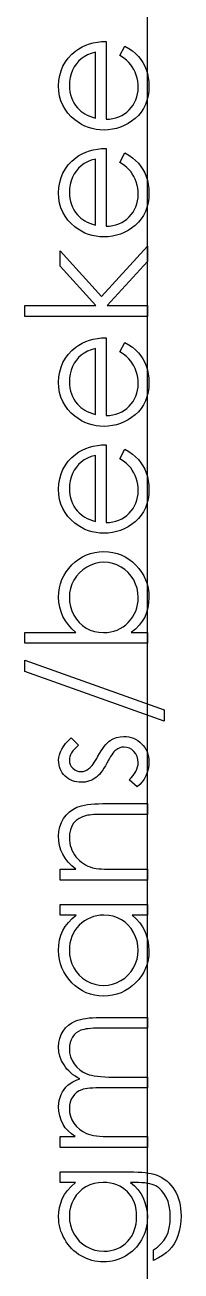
# Model space of a CAD drawing. Header units: millimetres. Extents: x -500 to 16, y 138 to 449.
# Drawn here: x -411.17 to -407.9, y 211.2 to 237.35 of the extents above; entities that cross this region are included whole.
import ezdxf

# ---------------------------------------------------------------- set-up
doc = ezdxf.new("R2010")
doc.units = ezdxf.units.MM

msp = doc.modelspace()

# ---------------------------------------------------------------- linework, layer by layer
at = {"color": 7, "linetype": 'Continuous'}
msp.add_line((-408.607, 164.056), (-408.607, 293.248), dxfattribs=at)
at = {"color": 7, "linetype": 'Continuous', "flags": 128}
for points in [[(-409.184, 236.709), (-409.079, 236.908), (-409.079, 236.908), (-408.995, 236.859), (-408.92, 236.807), (-408.854, 236.751), (-408.795, 236.69), (-408.744, 236.627), (-408.7, 236.56), (-408.662, 236.488), (-408.631, 236.413), (-408.607, 236.333), (-408.589, 236.249), (-408.578, 236.159), (-408.575, 236.064), (-408.575, 236.064), (-408.579, 235.959), (-408.593, 235.86), (-408.615, 235.767), (-408.647, 235.679), (-408.687, 235.598), (-408.737, 235.523), (-408.795, 235.452), (-408.863, 235.389), (-408.936, 235.332), (-409.012, 235.282), (-409.09, 235.241), (-409.17, 235.207), (-409.253, 235.179), (-409.338, 235.16), (-409.425, 235.149), (-409.515, 235.145), (-409.515, 235.145), (-409.599, 235.149), (-409.681, 235.158), (-409.761, 235.175), (-409.839, 235.198), (-409.914, 235.228), (-409.986, 235.264), (-410.057, 235.307), (-410.125, 235.356), (-410.125, 235.356), (-410.205, 235.425), (-410.274, 235.501), (-410.332, 235.581), (-410.38, 235.668), (-410.418, 235.76), (-410.444, 235.858), (-410.46, 235.961), (-410.466, 236.07), (-410.466, 236.07), (-410.46, 236.182), (-410.443, 236.289), (-410.415, 236.389), (-410.375, 236.484), (-410.325, 236.573), (-410.263, 236.656), (-410.19, 236.734), (-410.106, 236.806), (-410.106, 236.806), (-410.04, 236.852), (-409.971, 236.891), (-409.898, 236.925), (-409.821, 236.953), (-409.739, 236.975), (-409.654, 236.991), (-409.565, 237), (-409.472, 237.004), (-409.472, 237.004), (-409.472, 235.37), (-409.472, 235.37), (-409.4, 235.374), (-409.331, 235.384), (-409.265, 235.4), (-409.203, 235.422), (-409.144, 235.449), (-409.089, 235.482), (-409.037, 235.522), (-408.988, 235.566), (-408.944, 235.615), (-408.905, 235.667), (-408.873, 235.721), (-408.846, 235.779), (-408.825, 235.839), (-408.811, 235.902), (-408.802, 235.968), (-408.799, 236.036), (-408.799, 236.036), (-408.801, 236.103), (-408.809, 236.169), (-408.823, 236.234), (-408.842, 236.298), (-408.865, 236.36), (-408.892, 236.416), (-408.922, 236.468), (-408.955, 236.515), (-408.996, 236.561), (-409.047, 236.608), (-409.11, 236.658), (-409.184, 236.709)], [(-409.696, 236.78), (-409.785, 236.754), (-409.864, 236.721), (-409.934, 236.683), (-409.994, 236.64), (-410.047, 236.591), (-410.094, 236.534), (-410.137, 236.47), (-410.173, 236.398), (-410.203, 236.322), (-410.224, 236.244), (-410.237, 236.164), (-410.241, 236.081), (-410.241, 236.081), (-410.239, 236.014), (-410.231, 235.949), (-410.217, 235.887), (-410.198, 235.827), (-410.174, 235.769), (-410.145, 235.714), (-410.11, 235.661), (-410.07, 235.611), (-410.07, 235.611), (-410.037, 235.576), (-410, 235.543), (-409.959, 235.513), (-409.914, 235.484), (-409.866, 235.458), (-409.813, 235.434), (-409.757, 235.413), (-409.696, 235.393), (-409.696, 235.393), (-409.696, 236.78)], [(-409.184, 234.465), (-409.079, 234.665), (-409.079, 234.665), (-408.995, 234.616), (-408.92, 234.563), (-408.854, 234.507), (-408.795, 234.447), (-408.744, 234.383), (-408.7, 234.316), (-408.662, 234.244), (-408.631, 234.169), (-408.607, 234.09), (-408.589, 234.005), (-408.578, 233.915), (-408.575, 233.821), (-408.575, 233.821), (-408.579, 233.716), (-408.593, 233.616), (-408.615, 233.523), (-408.647, 233.436), (-408.687, 233.355), (-408.737, 233.279), (-408.795, 233.209), (-408.863, 233.145), (-408.936, 233.088), (-409.012, 233.039), (-409.09, 232.997), (-409.17, 232.963), (-409.253, 232.936), (-409.338, 232.917), (-409.425, 232.906), (-409.515, 232.902), (-409.515, 232.902), (-409.599, 232.905), (-409.681, 232.915), (-409.761, 232.931), (-409.839, 232.954), (-409.914, 232.984), (-409.986, 233.02), (-410.057, 233.063), (-410.125, 233.112), (-410.125, 233.112), (-410.205, 233.182), (-410.274, 233.257), (-410.332, 233.338), (-410.38, 233.424), (-410.418, 233.516), (-410.444, 233.614), (-410.46, 233.717), (-410.466, 233.826), (-410.466, 233.826), (-410.46, 233.939), (-410.443, 234.045), (-410.415, 234.146), (-410.375, 234.24), (-410.325, 234.33), (-410.263, 234.413), (-410.19, 234.49), (-410.106, 234.562), (-410.106, 234.562), (-410.04, 234.608), (-409.971, 234.648), (-409.898, 234.682), (-409.821, 234.709), (-409.739, 234.731), (-409.654, 234.747), (-409.565, 234.757), (-409.472, 234.761), (-409.472, 234.761), (-409.472, 233.126), (-409.472, 233.126), (-409.4, 233.131), (-409.331, 233.141), (-409.265, 233.157), (-409.203, 233.179), (-409.144, 233.206), (-409.089, 233.239), (-409.037, 233.278), (-408.988, 233.323), (-408.944, 233.372), (-408.905, 233.423), (-408.873, 233.478), (-408.846, 233.535), (-408.825, 233.595), (-408.811, 233.659), (-408.802, 233.724), (-408.799, 233.793), (-408.799, 233.793), (-408.801, 233.86), (-408.809, 233.925), (-408.823, 233.991), (-408.842, 234.055), (-408.865, 234.116), (-408.892, 234.173), (-408.922, 234.224), (-408.955, 234.272), (-408.996, 234.317), (-409.047, 234.365), (-409.11, 234.414), (-409.184, 234.465)], [(-409.696, 234.536), (-409.785, 234.51), (-409.864, 234.477), (-409.934, 234.44), (-409.994, 234.397), (-410.047, 234.348), (-410.094, 234.291), (-410.137, 234.226), (-410.173, 234.155), (-410.203, 234.079), (-410.224, 234), (-410.237, 233.92), (-410.241, 233.838), (-410.241, 233.838), (-410.239, 233.771), (-410.231, 233.706), (-410.217, 233.643), (-410.198, 233.583), (-410.174, 233.525), (-410.145, 233.47), (-410.11, 233.418), (-410.07, 233.367), (-410.07, 233.367), (-410.037, 233.332), (-410, 233.299), (-409.959, 233.269), (-409.914, 233.241), (-409.866, 233.215), (-409.813, 233.191), (-409.757, 233.169), (-409.696, 233.15), (-409.696, 233.15), (-409.696, 234.536)], [(-411.17, 231.235), (-411.171, 231.46), (-411.171, 231.46), (-409.688, 231.46), (-409.688, 231.46), (-410.434, 232.291), (-410.434, 232.291), (-410.434, 232.613), (-410.434, 232.613), (-409.568, 231.649), (-409.568, 231.649), (-408.607, 232.71), (-408.607, 232.71), (-408.607, 232.388), (-408.607, 232.388), (-409.448, 231.46), (-409.448, 231.46), (-408.607, 231.46), (-408.607, 231.46), (-408.607, 231.235), (-408.607, 231.235), (-411.171, 231.235)], [(-409.184, 230.491), (-409.079, 230.69), (-409.079, 230.69), (-408.995, 230.641), (-408.92, 230.589), (-408.854, 230.533), (-408.795, 230.472), (-408.744, 230.409), (-408.7, 230.342), (-408.662, 230.27), (-408.631, 230.195), (-408.607, 230.115), (-408.589, 230.031), (-408.578, 229.941), (-408.575, 229.846), (-408.575, 229.846), (-408.579, 229.741), (-408.593, 229.642), (-408.615, 229.549), (-408.647, 229.461), (-408.687, 229.38), (-408.737, 229.305), (-408.795, 229.234), (-408.863, 229.171), (-408.936, 229.114), (-409.012, 229.064), (-409.09, 229.023), (-409.17, 228.989), (-409.253, 228.962), (-409.338, 228.943), (-409.425, 228.931), (-409.515, 228.927), (-409.515, 228.927), (-409.599, 228.931), (-409.681, 228.941), (-409.761, 228.957), (-409.839, 228.98), (-409.914, 229.01), (-409.986, 229.046), (-410.057, 229.089), (-410.125, 229.138), (-410.125, 229.138), (-410.205, 229.207), (-410.274, 229.283), (-410.332, 229.363), (-410.38, 229.45), (-410.418, 229.542), (-410.444, 229.64), (-410.46, 229.743), (-410.466, 229.852), (-410.466, 229.852), (-410.46, 229.964), (-410.443, 230.071), (-410.415, 230.171), (-410.375, 230.266), (-410.325, 230.355), (-410.263, 230.438), (-410.19, 230.516), (-410.106, 230.588), (-410.106, 230.588), (-410.04, 230.634), (-409.971, 230.673), (-409.898, 230.707), (-409.821, 230.735), (-409.739, 230.757), (-409.654, 230.773), (-409.565, 230.782), (-409.472, 230.786), (-409.472, 230.786), (-409.472, 229.152), (-409.472, 229.152), (-409.4, 229.156), (-409.331, 229.166), (-409.265, 229.182), (-409.203, 229.204), (-409.144, 229.231), (-409.089, 229.265), (-409.037, 229.304), (-408.988, 229.348), (-408.944, 229.397), (-408.905, 229.449), (-408.873, 229.503), (-408.846, 229.561), (-408.825, 229.621), (-408.811, 229.684), (-408.802, 229.75), (-408.799, 229.818), (-408.799, 229.818), (-408.801, 229.886), (-408.809, 229.951), (-408.823, 230.016), (-408.842, 230.08), (-408.865, 230.142), (-408.892, 230.199), (-408.922, 230.25), (-408.955, 230.297), (-408.996, 230.343), (-409.047, 230.39), (-409.11, 230.44), (-409.184, 230.491)], [(-409.696, 230.562), (-409.785, 230.536), (-409.864, 230.503), (-409.934, 230.465), (-409.994, 230.422), (-410.047, 230.373), (-410.094, 230.316), (-410.137, 230.252), (-410.173, 230.18), (-410.203, 230.104), (-410.224, 230.026), (-410.237, 229.946), (-410.241, 229.863), (-410.241, 229.863), (-410.239, 229.796), (-410.231, 229.731), (-410.217, 229.669), (-410.198, 229.609), (-410.174, 229.551), (-410.145, 229.496), (-410.11, 229.443), (-410.07, 229.393), (-410.07, 229.393), (-410.037, 229.358), (-410, 229.325), (-409.959, 229.295), (-409.914, 229.267), (-409.866, 229.24), (-409.813, 229.216), (-409.757, 229.195), (-409.696, 229.175), (-409.696, 229.175), (-409.696, 230.562)], [(-409.184, 228.247), (-409.079, 228.447), (-409.079, 228.447), (-408.995, 228.398), (-408.92, 228.345), (-408.854, 228.289), (-408.795, 228.229), (-408.744, 228.165), (-408.7, 228.098), (-408.662, 228.027), (-408.631, 227.951), (-408.607, 227.872), (-408.589, 227.787), (-408.578, 227.698), (-408.575, 227.603), (-408.575, 227.603), (-408.579, 227.498), (-408.593, 227.399), (-408.615, 227.305), (-408.647, 227.218), (-408.687, 227.137), (-408.737, 227.061), (-408.795, 226.991), (-408.863, 226.927), (-408.936, 226.87), (-409.012, 226.821), (-409.09, 226.779), (-409.17, 226.745), (-409.253, 226.718), (-409.338, 226.699), (-409.425, 226.688), (-409.515, 226.684), (-409.515, 226.684), (-409.599, 226.687), (-409.681, 226.697), (-409.761, 226.713), (-409.839, 226.736), (-409.914, 226.766), (-409.986, 226.802), (-410.057, 226.845), (-410.125, 226.894), (-410.125, 226.894), (-410.205, 226.964), (-410.274, 227.039), (-410.332, 227.12), (-410.38, 227.206), (-410.418, 227.298), (-410.444, 227.396), (-410.46, 227.499), (-410.466, 227.608), (-410.466, 227.608), (-410.46, 227.721), (-410.443, 227.827), (-410.415, 227.928), (-410.375, 228.023), (-410.325, 228.112), (-410.263, 228.195), (-410.19, 228.272), (-410.106, 228.344), (-410.106, 228.344), (-410.04, 228.39), (-409.971, 228.43), (-409.898, 228.464), (-409.821, 228.491), (-409.739, 228.513), (-409.654, 228.529), (-409.565, 228.539), (-409.472, 228.543), (-409.472, 228.543), (-409.472, 226.908), (-409.472, 226.908), (-409.4, 226.913), (-409.331, 226.923), (-409.265, 226.939), (-409.203, 226.961), (-409.144, 226.988), (-409.089, 227.021), (-409.037, 227.06), (-408.988, 227.105), (-408.944, 227.154), (-408.905, 227.205), (-408.873, 227.26), (-408.846, 227.317), (-408.825, 227.378), (-408.811, 227.441), (-408.802, 227.506), (-408.799, 227.575), (-408.799, 227.575), (-408.801, 227.642), (-408.809, 227.708), (-408.823, 227.773), (-408.842, 227.837), (-408.865, 227.898), (-408.892, 227.955), (-408.922, 228.007), (-408.955, 228.054), (-408.996, 228.099), (-409.047, 228.147), (-409.11, 228.196), (-409.184, 228.247)], [(-409.696, 228.319), (-409.785, 228.292), (-409.864, 228.259), (-409.934, 228.222), (-409.994, 228.179), (-410.047, 228.13), (-410.094, 228.073), (-410.137, 228.009), (-410.173, 227.937), (-410.203, 227.861), (-410.224, 227.782), (-410.237, 227.702), (-410.241, 227.62), (-410.241, 227.62), (-410.239, 227.553), (-410.231, 227.488), (-410.217, 227.425), (-410.198, 227.365), (-410.174, 227.307), (-410.145, 227.252), (-410.11, 227.2), (-410.07, 227.149), (-410.07, 227.149), (-410.037, 227.114), (-410, 227.082), (-409.959, 227.051), (-409.914, 227.023), (-409.866, 226.997), (-409.813, 226.973), (-409.757, 226.951), (-409.696, 226.932), (-409.696, 226.932), (-409.696, 228.319)], [(-408.607, 224.376), (-411.171, 224.376), (-411.171, 224.376), (-411.171, 224.601), (-411.171, 224.601), (-410.102, 224.601), (-410.102, 224.601), (-410.188, 224.678), (-410.261, 224.76), (-410.324, 224.846), (-410.375, 224.937), (-410.415, 225.033), (-410.443, 225.132), (-410.46, 225.237), (-410.466, 225.346), (-410.466, 225.346), (-410.461, 225.442), (-410.448, 225.536), (-410.427, 225.626), (-410.396, 225.712), (-410.357, 225.794), (-410.31, 225.873), (-410.254, 225.948), (-410.189, 226.02), (-410.118, 226.085), (-410.043, 226.142), (-409.964, 226.19), (-409.882, 226.23), (-409.797, 226.26), (-409.707, 226.282), (-409.614, 226.295), (-409.517, 226.299), (-409.517, 226.299), (-409.421, 226.295), (-409.329, 226.282), (-409.24, 226.26), (-409.155, 226.229), (-409.073, 226.189), (-408.996, 226.141), (-408.921, 226.083), (-408.851, 226.017), (-408.786, 225.945), (-408.73, 225.869), (-408.682, 225.79), (-408.644, 225.707), (-408.613, 225.62), (-408.592, 225.53), (-408.579, 225.436), (-408.575, 225.339), (-408.575, 225.339), (-408.58, 225.228), (-408.597, 225.122), (-408.625, 225.022), (-408.663, 224.927), (-408.714, 224.837), (-408.778, 224.753), (-408.855, 224.674), (-408.945, 224.601), (-408.945, 224.601), (-408.607, 224.601), (-408.607, 224.601), (-408.607, 224.376)], [(-408.799, 225.337), (-408.805, 225.435), (-408.822, 225.529), (-408.852, 225.619), (-408.893, 225.706), (-408.945, 225.786), (-409.006, 225.858), (-409.077, 225.921), (-409.157, 225.975), (-409.244, 226.019), (-409.332, 226.05), (-409.423, 226.069), (-409.517, 226.075), (-409.517, 226.075), (-409.61, 226.068), (-409.702, 226.05), (-409.791, 226.018), (-409.878, 225.974), (-409.959, 225.919), (-410.031, 225.856), (-410.093, 225.784), (-410.146, 225.703), (-410.188, 225.617), (-410.217, 225.528), (-410.235, 225.435), (-410.241, 225.34), (-410.241, 225.34), (-410.235, 225.243), (-410.217, 225.149), (-410.188, 225.057), (-410.146, 224.967), (-410.093, 224.884), (-410.033, 224.811), (-409.965, 224.748), (-409.888, 224.695), (-409.805, 224.654), (-409.716, 224.624), (-409.622, 224.607), (-409.524, 224.601), (-409.524, 224.601), (-409.448, 224.604), (-409.375, 224.614), (-409.306, 224.631), (-409.24, 224.654), (-409.177, 224.684), (-409.117, 224.72), (-409.06, 224.763), (-409.007, 224.813), (-408.958, 224.867), (-408.916, 224.926), (-408.88, 224.986), (-408.851, 225.05), (-408.828, 225.117), (-408.812, 225.188), (-408.802, 225.261), (-408.799, 225.337)], [(-411.17, 224.024), (-408.254, 222.978), (-408.254, 222.978), (-408.254, 222.742), (-408.254, 222.742), (-411.171, 223.787), (-411.171, 223.787), (-411.171, 224.024)], [(-410.206, 222.389), (-410.049, 222.237), (-410.049, 222.237), (-410.094, 222.197), (-410.133, 222.157), (-410.166, 222.117), (-410.193, 222.078), (-410.214, 222.038), (-410.229, 221.999), (-410.238, 221.96), (-410.241, 221.921), (-410.241, 221.921), (-410.237, 221.874), (-410.223, 221.831), (-410.2, 221.79), (-410.168, 221.754), (-410.129, 221.723), (-410.087, 221.701), (-410.043, 221.688), (-409.995, 221.684), (-409.995, 221.684), (-409.952, 221.688), (-409.911, 221.699), (-409.87, 221.719), (-409.83, 221.746), (-409.83, 221.746), (-409.809, 221.764), (-409.788, 221.786), (-409.765, 221.812), (-409.742, 221.842), (-409.718, 221.877), (-409.693, 221.916), (-409.668, 221.959), (-409.641, 222.007), (-409.641, 222.007), (-409.608, 222.065), (-409.576, 222.118), (-409.543, 222.167), (-409.511, 222.21), (-409.479, 222.249), (-409.447, 222.283), (-409.416, 222.312), (-409.385, 222.336), (-409.385, 222.336), (-409.32, 222.373), (-409.251, 222.4), (-409.179, 222.416), (-409.102, 222.421), (-409.102, 222.421), (-409.048, 222.419), (-408.996, 222.412), (-408.946, 222.4), (-408.899, 222.383), (-408.853, 222.361), (-408.809, 222.335), (-408.768, 222.304), (-408.728, 222.268), (-408.692, 222.228), (-408.661, 222.187), (-408.635, 222.143), (-408.613, 222.096), (-408.596, 222.047), (-408.584, 221.995), (-408.577, 221.942), (-408.575, 221.886), (-408.575, 221.886), (-408.579, 221.81), (-408.591, 221.736), (-408.612, 221.664), (-408.641, 221.594), (-408.677, 221.527), (-408.719, 221.467), (-408.767, 221.412), (-408.822, 221.363), (-408.822, 221.363), (-408.991, 221.512), (-408.991, 221.512), (-408.946, 221.555), (-408.907, 221.599), (-408.874, 221.643), (-408.847, 221.688), (-408.826, 221.733), (-408.811, 221.78), (-408.802, 221.827), (-408.799, 221.874), (-408.799, 221.874), (-408.804, 221.939), (-408.821, 221.998), (-408.848, 222.053), (-408.887, 222.103), (-408.932, 222.144), (-408.982, 222.173), (-409.035, 222.191), (-409.093, 222.197), (-409.093, 222.197), (-409.14, 222.193), (-409.185, 222.181), (-409.228, 222.162), (-409.267, 222.135), (-409.267, 222.135), (-409.286, 222.118), (-409.307, 222.095), (-409.329, 222.068), (-409.351, 222.035), (-409.376, 221.998), (-409.401, 221.956), (-409.427, 221.91), (-409.455, 221.858), (-409.455, 221.858), (-409.487, 221.803), (-409.519, 221.752), (-409.55, 221.705), (-409.581, 221.663), (-409.612, 221.626), (-409.643, 221.594), (-409.674, 221.566), (-409.705, 221.543), (-409.705, 221.543), (-409.768, 221.507), (-409.837, 221.481), (-409.909, 221.465), (-409.986, 221.46), (-409.986, 221.46), (-410.037, 221.462), (-410.085, 221.468), (-410.131, 221.478), (-410.175, 221.492), (-410.217, 221.511), (-410.257, 221.533), (-410.294, 221.56), (-410.329, 221.59), (-410.361, 221.624), (-410.389, 221.66), (-410.413, 221.698), (-410.432, 221.738), (-410.447, 221.781), (-410.457, 221.826), (-410.464, 221.872), (-410.466, 221.921), (-410.466, 221.921), (-410.462, 221.979), (-410.45, 222.037), (-410.429, 222.096), (-410.4, 222.155), (-410.364, 222.213), (-410.319, 222.271), (-410.267, 222.33), (-410.206, 222.389)], [(-410.434, 219.408), (-410.434, 219.633), (-410.434, 219.633), (-410.104, 219.633), (-410.104, 219.633), (-410.192, 219.706), (-410.267, 219.783), (-410.33, 219.864), (-410.379, 219.95), (-410.417, 220.038), (-410.444, 220.131), (-410.46, 220.228), (-410.466, 220.328), (-410.466, 220.328), (-410.459, 220.429), (-410.44, 220.524), (-410.407, 220.613), (-410.362, 220.696), (-410.306, 220.771), (-410.241, 220.837), (-410.168, 220.891), (-410.084, 220.934), (-410.037, 220.952), (-409.985, 220.968), (-409.926, 220.981), (-409.861, 220.992), (-409.79, 221), (-409.712, 221.006), (-409.629, 221.01), (-409.54, 221.011), (-409.54, 221.011), (-408.607, 221.011), (-408.607, 221.011), (-408.607, 220.786), (-408.607, 220.786), (-409.466, 220.786), (-409.466, 220.786), (-409.541, 220.786), (-409.609, 220.785), (-409.67, 220.783), (-409.725, 220.78), (-409.774, 220.776), (-409.817, 220.771), (-409.853, 220.766), (-409.882, 220.76), (-409.882, 220.76), (-409.966, 220.734), (-410.038, 220.699), (-410.101, 220.654), (-410.151, 220.599), (-410.191, 220.535), (-410.219, 220.462), (-410.236, 220.38), (-410.241, 220.289), (-410.241, 220.289), (-410.239, 220.235), (-410.233, 220.182), (-410.222, 220.13), (-410.206, 220.081), (-410.187, 220.032), (-410.163, 219.985), (-410.135, 219.94), (-410.102, 219.896), (-410.066, 219.854), (-410.028, 219.816), (-409.988, 219.782), (-409.946, 219.752), (-409.902, 219.725), (-409.856, 219.702), (-409.808, 219.683), (-409.757, 219.667), (-409.757, 219.667), (-409.72, 219.659), (-409.676, 219.652), (-409.626, 219.646), (-409.568, 219.641), (-409.503, 219.638), (-409.431, 219.635), (-409.353, 219.633), (-409.267, 219.633), (-409.267, 219.633), (-408.607, 219.633), (-408.607, 219.633), (-408.607, 219.408), (-408.607, 219.408), (-410.434, 219.408)], [(-410.434, 218.895), (-408.607, 218.895), (-408.607, 218.895), (-408.607, 218.671), (-408.607, 218.671), (-408.923, 218.671), (-408.923, 218.671), (-408.838, 218.593), (-408.766, 218.512), (-408.706, 218.425), (-408.658, 218.334), (-408.622, 218.238), (-408.596, 218.138), (-408.58, 218.034), (-408.575, 217.925), (-408.575, 217.925), (-408.579, 217.828), (-408.592, 217.735), (-408.614, 217.645), (-408.644, 217.559), (-408.683, 217.477), (-408.73, 217.398), (-408.786, 217.323), (-408.852, 217.251), (-408.923, 217.186), (-408.997, 217.129), (-409.076, 217.082), (-409.158, 217.042), (-409.245, 217.011), (-409.334, 216.99), (-409.428, 216.977), (-409.525, 216.972), (-409.525, 216.972), (-409.62, 216.977), (-409.712, 216.99), (-409.801, 217.012), (-409.886, 217.043), (-409.967, 217.083), (-410.044, 217.131), (-410.119, 217.188), (-410.19, 217.254), (-410.254, 217.326), (-410.31, 217.402), (-410.358, 217.481), (-410.396, 217.564), (-410.427, 217.651), (-410.449, 217.741), (-410.461, 217.835), (-410.466, 217.932), (-410.466, 217.932), (-410.46, 218.044), (-410.444, 218.15), (-410.416, 218.25), (-410.377, 218.346), (-410.326, 218.435), (-410.262, 218.52), (-410.185, 218.598), (-410.095, 218.671), (-410.095, 218.671), (-410.434, 218.671), (-410.434, 218.671), (-410.434, 218.895)], [(-410.241, 217.935), (-410.235, 217.837), (-410.218, 217.743), (-410.188, 217.652), (-410.147, 217.566), (-410.095, 217.486), (-410.034, 217.414), (-409.963, 217.351), (-409.883, 217.296), (-409.797, 217.253), (-409.707, 217.222), (-409.616, 217.203), (-409.523, 217.197), (-409.523, 217.197), (-409.429, 217.203), (-409.338, 217.222), (-409.25, 217.253), (-409.163, 217.297), (-409.081, 217.352), (-409.009, 217.416), (-408.947, 217.488), (-408.895, 217.568), (-408.853, 217.655), (-408.823, 217.745), (-408.805, 217.837), (-408.799, 217.933), (-408.799, 217.933), (-408.805, 218.03), (-408.822, 218.125), (-408.853, 218.216), (-408.894, 218.305), (-408.946, 218.388), (-409.006, 218.461), (-409.074, 218.523), (-409.151, 218.576), (-409.235, 218.617), (-409.323, 218.648), (-409.417, 218.665), (-409.516, 218.671), (-409.516, 218.671), (-409.592, 218.668), (-409.664, 218.658), (-409.734, 218.641), (-409.8, 218.618), (-409.863, 218.588), (-409.923, 218.551), (-409.98, 218.508), (-410.033, 218.458), (-410.082, 218.404), (-410.125, 218.346), (-410.16, 218.285), (-410.189, 218.221), (-410.212, 218.154), (-410.228, 218.084), (-410.238, 218.011), (-410.241, 217.935)], [(-410.434, 213.799), (-410.434, 214.024), (-410.434, 214.024), (-410.116, 214.024), (-410.116, 214.024), (-410.198, 214.086), (-410.268, 214.149), (-410.326, 214.212), (-410.373, 214.277), (-410.373, 214.277), (-410.414, 214.368), (-410.443, 214.461), (-410.46, 214.556), (-410.466, 214.654), (-410.466, 214.654), (-410.462, 214.72), (-410.453, 214.784), (-410.436, 214.846), (-410.413, 214.907), (-410.384, 214.965), (-410.352, 215.016), (-410.315, 215.063), (-410.274, 215.103), (-410.226, 215.14), (-410.168, 215.174), (-410.101, 215.206), (-410.024, 215.235), (-410.024, 215.235), (-410.077, 215.265), (-410.126, 215.297), (-410.172, 215.331), (-410.215, 215.367), (-410.254, 215.404), (-410.291, 215.443), (-410.324, 215.484), (-410.353, 215.528), (-410.402, 215.617), (-410.438, 215.71), (-410.459, 215.805), (-410.466, 215.905), (-410.466, 215.905), (-410.46, 215.997), (-410.442, 216.083), (-410.413, 216.164), (-410.371, 216.239), (-410.319, 216.306), (-410.257, 216.365), (-410.186, 216.414), (-410.106, 216.454), (-410.061, 216.47), (-410.01, 216.484), (-409.954, 216.496), (-409.893, 216.506), (-409.827, 216.514), (-409.755, 216.519), (-409.678, 216.523), (-409.596, 216.524), (-409.596, 216.524), (-408.607, 216.524), (-408.607, 216.524), (-408.607, 216.299), (-408.607, 216.299), (-409.597, 216.299), (-409.597, 216.299), (-409.667, 216.299), (-409.732, 216.297), (-409.791, 216.293), (-409.844, 216.289), (-409.891, 216.283), (-409.933, 216.275), (-409.969, 216.267), (-409.999, 216.257), (-410.051, 216.232), (-410.098, 216.199), (-410.139, 216.159), (-410.175, 216.111), (-410.204, 216.058), (-410.225, 215.999), (-410.237, 215.935), (-410.241, 215.866), (-410.241, 215.866), (-410.235, 215.781), (-410.216, 215.701), (-410.185, 215.623), (-410.141, 215.55), (-410.087, 215.482), (-410.024, 215.425), (-409.953, 215.378), (-409.874, 215.34), (-409.829, 215.324), (-409.777, 215.311), (-409.718, 215.3), (-409.651, 215.29), (-409.579, 215.283), (-409.499, 215.278), (-409.411, 215.275), (-409.317, 215.274), (-409.317, 215.274), (-408.607, 215.274), (-408.607, 215.274), (-408.607, 215.049), (-408.607, 215.049), (-409.536, 215.049), (-409.536, 215.049), (-409.614, 215.049), (-409.687, 215.047), (-409.752, 215.043), (-409.812, 215.039), (-409.864, 215.033), (-409.91, 215.026), (-409.949, 215.017), (-409.982, 215.007), (-410.038, 214.983), (-410.088, 214.95), (-410.132, 214.91), (-410.171, 214.861), (-410.202, 214.807), (-410.224, 214.748), (-410.237, 214.684), (-410.241, 214.615), (-410.241, 214.615), (-410.235, 214.533), (-410.217, 214.455), (-410.186, 214.379), (-410.144, 214.306), (-410.09, 214.238), (-410.029, 214.18), (-409.959, 214.132), (-409.881, 214.093), (-409.837, 214.077), (-409.788, 214.063), (-409.732, 214.051), (-409.672, 214.041), (-409.606, 214.033), (-409.535, 214.028), (-409.458, 214.025), (-409.375, 214.024), (-409.375, 214.024), (-408.607, 214.024), (-408.607, 214.024), (-408.607, 213.799), (-408.607, 213.799), (-410.434, 213.799)], [(-410.434, 213.062), (-410.434, 213.286), (-410.434, 213.286), (-408.984, 213.286), (-408.984, 213.286), (-408.891, 213.285), (-408.805, 213.282), (-408.725, 213.277), (-408.652, 213.27), (-408.585, 213.26), (-408.525, 213.249), (-408.471, 213.235), (-408.423, 213.22), (-408.423, 213.22), (-408.362, 213.195), (-408.305, 213.166), (-408.252, 213.133), (-408.201, 213.095), (-408.155, 213.053), (-408.112, 213.008), (-408.073, 212.957), (-408.037, 212.903), (-408.005, 212.845), (-407.978, 212.785), (-407.955, 212.721), (-407.936, 212.654), (-407.921, 212.585), (-407.91, 212.513), (-407.903, 212.438), (-407.901, 212.36), (-407.901, 212.36), (-407.905, 212.247), (-407.918, 212.14), (-407.939, 212.038), (-407.969, 211.943), (-408.005, 211.855), (-408.047, 211.775), (-408.095, 211.704), (-408.148, 211.642), (-408.211, 211.585), (-408.287, 211.53), (-408.376, 211.478), (-408.478, 211.427), (-408.478, 211.427), (-408.478, 211.652), (-408.478, 211.652), (-408.394, 211.708), (-408.322, 211.773), (-408.262, 211.845), (-408.212, 211.925), (-408.174, 212.013), (-408.147, 212.112), (-408.131, 212.22), (-408.126, 212.339), (-408.126, 212.339), (-408.131, 212.456), (-408.147, 212.564), (-408.174, 212.662), (-408.212, 212.751), (-408.259, 212.829), (-408.31, 212.895), (-408.367, 212.948), (-408.429, 212.99), (-408.465, 213.008), (-408.505, 213.022), (-408.552, 213.034), (-408.603, 213.044), (-408.66, 213.052), (-408.722, 213.058), (-408.789, 213.061), (-408.862, 213.062), (-408.862, 213.062), (-408.957, 213.062), (-408.957, 213.062), (-408.877, 212.992), (-408.807, 212.915), (-408.747, 212.83), (-408.697, 212.738), (-408.658, 212.641), (-408.629, 212.541), (-408.612, 212.438), (-408.607, 212.332), (-408.607, 212.332), (-408.609, 212.269), (-408.614, 212.208), (-408.624, 212.147), (-408.638, 212.088), (-408.655, 212.029), (-408.676, 211.971), (-408.702, 211.914), (-408.731, 211.859), (-408.763, 211.805), (-408.798, 211.755), (-408.836, 211.707), (-408.877, 211.662), (-408.92, 211.621), (-408.965, 211.583), (-409.014, 211.548), (-409.065, 211.516), (-409.118, 211.488), (-409.173, 211.464), (-409.228, 211.443), (-409.285, 211.425), (-409.343, 211.412), (-409.403, 211.403), (-409.464, 211.397), (-409.526, 211.395), (-409.526, 211.395), (-409.588, 211.397), (-409.65, 211.403), (-409.71, 211.413), (-409.769, 211.427), (-409.827, 211.445), (-409.884, 211.466), (-409.94, 211.492), (-409.995, 211.521), (-410.048, 211.554), (-410.098, 211.59), (-410.145, 211.629), (-410.19, 211.671), (-410.231, 211.716), (-410.27, 211.765), (-410.306, 211.816), (-410.339, 211.87), (-410.368, 211.926), (-410.394, 211.982), (-410.416, 212.04), (-410.434, 212.098), (-410.448, 212.157), (-410.458, 212.217), (-410.464, 212.278), (-410.466, 212.339), (-410.466, 212.339), (-410.461, 212.44), (-410.446, 212.537), (-410.422, 212.63), (-410.388, 212.721), (-410.342, 212.808), (-410.281, 212.895), (-410.205, 212.979), (-410.114, 213.062), (-410.114, 213.062), (-410.434, 213.062)], [(-410.241, 212.357), (-410.235, 212.259), (-410.217, 212.164), (-410.188, 212.074), (-410.146, 211.986), (-410.093, 211.905), (-410.032, 211.833), (-409.961, 211.771), (-409.882, 211.717), (-409.796, 211.674), (-409.706, 211.644), (-409.613, 211.626), (-409.517, 211.62), (-409.517, 211.62), (-409.444, 211.623), (-409.375, 211.632), (-409.308, 211.648), (-409.245, 211.67), (-409.186, 211.698), (-409.129, 211.733), (-409.075, 211.774), (-409.025, 211.821), (-408.98, 211.873), (-408.94, 211.929), (-408.907, 211.989), (-408.88, 212.052), (-408.859, 212.12), (-408.843, 212.191), (-408.834, 212.265), (-408.831, 212.343), (-408.831, 212.343), (-408.834, 212.423), (-408.843, 212.498), (-408.858, 212.569), (-408.879, 212.636), (-408.906, 212.699), (-408.94, 212.758), (-408.979, 212.814), (-409.024, 212.865), (-409.074, 212.911), (-409.128, 212.951), (-409.186, 212.985), (-409.247, 213.013), (-409.312, 213.035), (-409.381, 213.05), (-409.453, 213.059), (-409.53, 213.062), (-409.53, 213.062), (-409.63, 213.057), (-409.723, 213.04), (-409.812, 213.011), (-409.895, 212.971), (-409.971, 212.921), (-410.038, 212.862), (-410.098, 212.793), (-410.149, 212.715), (-410.189, 212.63), (-410.218, 212.542), (-410.235, 212.451), (-410.241, 212.357)]]:
    msp.add_lwpolyline(points, dxfattribs=at)

doc.saveas('drawing.dxf')
